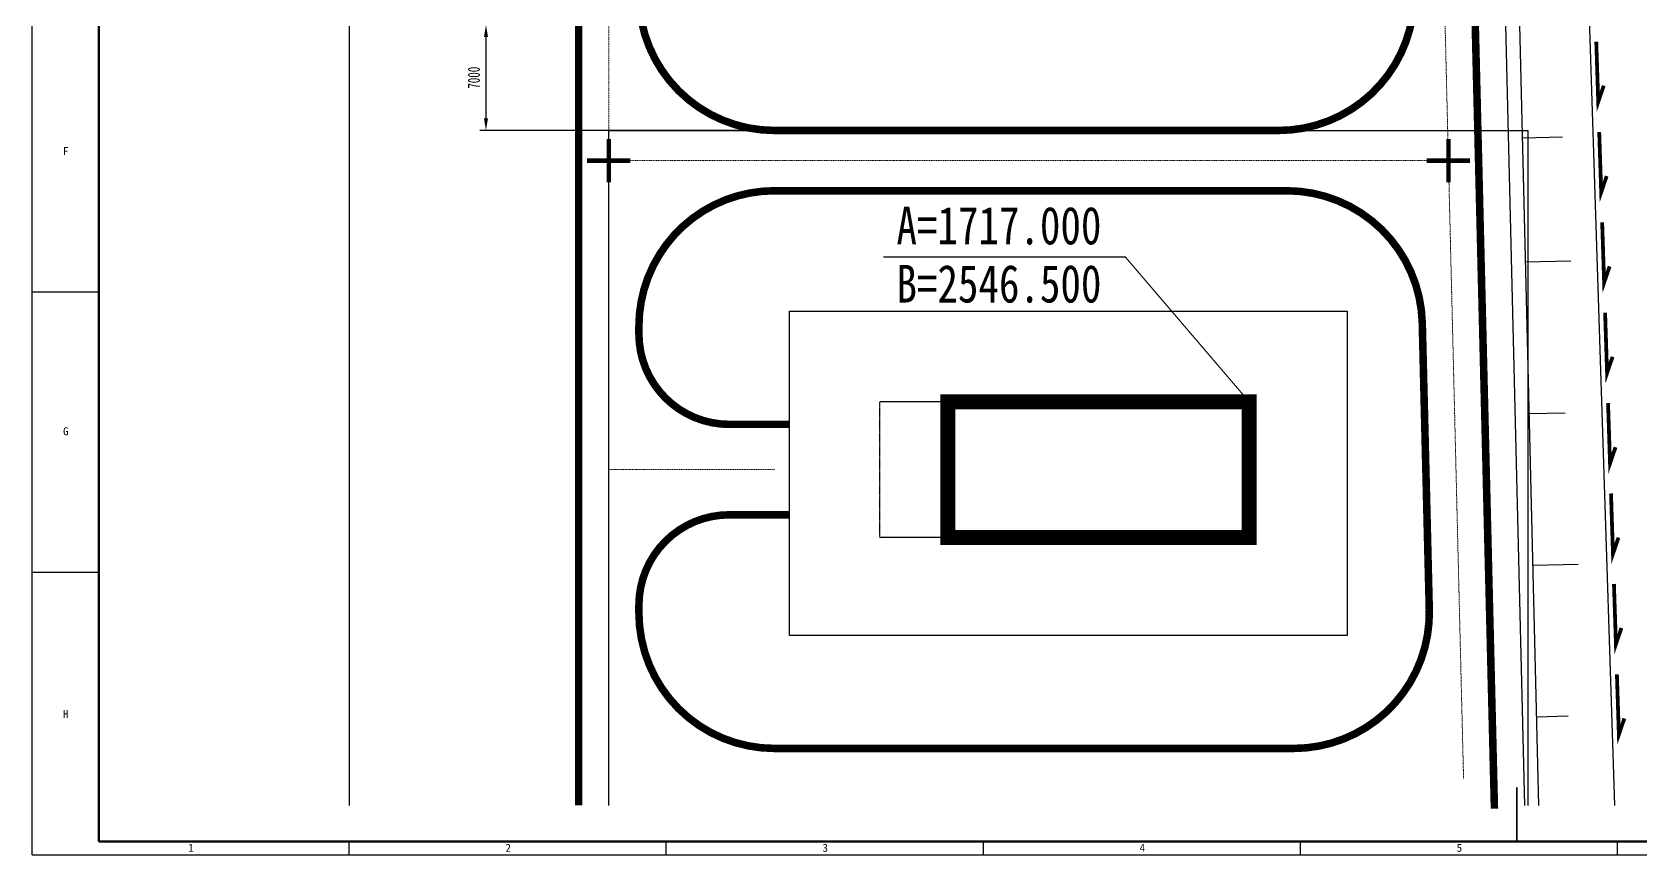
# Model space of a CAD drawing. Header units: millimetres. Extents: x 18255 to 228708, y -2217 to 146640.
# Drawn here: x 18255 to 125028, y -2217 to 52361 of the extents above; entities that cross this region are included whole.
import ezdxf

# ---------------------------------------------------------------- set-up
doc = ezdxf.new("R2010")
doc.units = ezdxf.units.MM
for name, pattern in [('CENTER', [50.8, 31.75, -6.35, 6.35, -6.35]), ('CENTER1', [1.125, 0.75, -0.125, 0.125, -0.125]), ('DASHDOT', [1, 0.5, -0.25, 0, -0.25])]:
    doc.linetypes.add(name, pattern=pattern)
doc.layers.get('0').update_dxf_attribs({"color": 8})
doc.layers.get('Defpoints').update_dxf_attribs({"color": 8})
for name, color, linetype in [('RAHM5', 8, 'Continuous'), ('Z-本期建构筑物', 8, 'Continuous'), ('放坡', 8, 'Continuous')]:
    doc.layers.add(name, color=color, linetype=linetype)
for name, color, linetype, lineweight in [('ROAD-CENT', 8, 'CENTER', 0), ('road_mr', 8, 'Continuous', 0), ('Road_s标高', 8, 'Continuous', 0), ('坐标', 8, 'Continuous', 0), ('排水沟', 8, 'Continuous', 0), ('轮廓', 8, 'Continuous', 50)]:
    doc.layers.add(name, color=color, linetype=linetype, lineweight=lineweight)
doc.styles.add('DIMHT', font='', dxfattribs={"width": 0.8})
doc.styles.add('HT', font='')
doc.styles.add('hztxt', font='', dxfattribs={"width": 0.67})
doc.styles.get("Standard").update_dxf_attribs({"font": '', "height": 4})
doc.styles.get('DIMHT').set_extended_font_data('SimHei')
doc.styles.get('HT').set_extended_font_data('SimHei')
doc.styles.get('hztxt').set_extended_font_data('FangSong_GB2312')
doc.styles.get('Standard').set_extended_font_data('FangSong_GB2312')
doc.linetypes.add('WALL', pattern='A,1,-1e-06,["■",HT,S=0.15,R=0,X=0,Y=-0.16],-1e-06', length=1.000002)
doc.dimstyles.new('GEN-ANSI', dxfattribs={"dimscale": 80, "dimtxt": 10, "dimasz": 10, "dimexe": 5, "dimexo": 5, "dimgap": 5, "dimtad": 1, "dimdec": 0, "dimdsep": 46, "dimtxsty": 'hztxt', "dimcen": 0, "dimclrd": 3, "dimclre": 3, "dimclrt": 2, "dimadec": 0, "dimazin": 0, "dimtp": 0.1, "dimtm": 0.1, "dimtfac": 0.71, "dimtdec": 0, "dimtmove": 0, "dimatfit": 3, "dimfxl": 0, "dimtolj": 1, "dimtzin": 0, "dimarcsym": 0})

# ---------------------------------------------------------------- blocks, each defined once
blk = doc.blocks.new('pai')
at = {"const_width": 0.25}
blk.add_lwpolyline([(0, 0), (4, 0), (2.94, 0.4)], dxfattribs=at)
blk = doc.blocks.new('DLZXBG')
at = {"layer": 'Road_s标高', "const_width": 0.3}
for points in [[(0, -1.44), (0, 1.44)], [(-1.44, 0), (1.44, 0)]]:
    blk.add_lwpolyline(points, dxfattribs=at)
blk = doc.blocks.new('*D65')
at = {"color": 3, "lineweight": -2, "transparency": 16777216}
for p, q in [((62126, 52841), (47976, 52841)), ((48376, 52041), (48376, 46641)), ((70902, 45841), (47976, 45841))]:
    blk.add_line(p, q, dxfattribs=at)
at = {"color": 3, "transparency": 16777216}
for points in [[(48243, 52041), (48510, 52041), (48376, 52841)], [(48243, 46641), (48510, 46641), (48376, 45841)]]:
    blk.add_solid(points, dxfattribs=at)
at = {"layer": 'Defpoints', "color": 0, "transparency": 16777216}
for p in [(62526, 52841), (48376, 45841), (71302, 45841)]:
    blk.add_point(p, dxfattribs=at)
at = {"color": 2, "transparency": 16777216, "insert": (47576, 49341), "char_height": 800, "attachment_point": 5, "rotation": 90, "style": 'hztxt'}
blk.add_mtext('\\A1;7000', dxfattribs=at)

msp = doc.modelspace()

# ---------------------------------------------------------------- linework, layer by layer
for p, q in [((18255.2, -2216.7), (18255.2, 146640.3)), ((39300.5, 138820.5), (39300.5, 1060.5)), ((90815.1, 37426.9), (74751.2, 37426.9)), ((18255.2, 35130.3), (22680.2, 35130.3)), ((18255.2, 16545.3), (22680.2, 16545.3)), ((39300.5, -2216.7), (39300.5, -1331.7)), ((60345.8, -2216.7), (60345.8, -1331.7)), ((81391.1, -2216.7), (81391.1, -1331.7)), ((102436.4, -2216.7), (102436.4, -1331.7)), ((123481.7, -2216.7), (123481.7, -1331.7)), ((18255.2, -2216.7), (228708.2, -2216.7))]:
    msp.add_line(p, q)
at = {"layer": 'RAHM5', "const_width": 120}
msp.add_lwpolyline([(116791.7, -1331.7), (116791.7, 2268.3)], dxfattribs=at)
at = {"layer": 'ROAD-CENT', "linetype": 'DASHDOT', "ltscale": 10}
for p, q in [((56525.8, 126841.3), (56525.8, 1060.5)), ((110226, 126841.3), (113261.7, 2841.3)), ((112257.9, 43841.3), (56525.8, 43841.3)), ((67525.8, 23341.3), (56525.8, 23341.3))]:
    msp.add_line(p, q, dxfattribs=at)
at = {"layer": 'road_mr', "const_width": 500}
for points in [[(112177.6, 128841.3), (115311.2, 841.3)], [(54525.8, 77419.4), (54525.8, 1060.5)], [(110521.2, 33061.5), (110619.2, 29061.5)], [(110521.2, 33061.5), (110986.4, 14061.5)]]:
    msp.add_lwpolyline(points, dxfattribs=at)
for points in [[(58525.8, 54841.3, 0.41421334), (67525.8, 45841.3)], [(100985.3, 45841.3, 0.42140109), (109982.7, 55061.5)], [(110521.2, 33061.5, 0.40706238), (101523.9, 41841.3)], [(101989.1, 4841.3, 0.42140109), (110986.4, 14061.5)]]:
    msp.add_lwpolyline(points, format="xyb", dxfattribs=at)
at = {"layer": 'road_mr', "ltscale": 10, "const_width": 500}
for points in [[(100985.3, 45841.3), (67525.8, 45841.3)], [(101523.9, 41841.3), (67525.8, 41841.3)], [(58525.8, 32841.3), (58525.8, 32341.3)], [(64525.8, 26341.3), (68525.8, 26341.3)], [(68525.8, 20341.3), (64525.8, 20341.3)], [(58525.8, 14341.3), (58525.8, 13841.3)], [(101989.1, 4841.3), (67525.8, 4841.3)]]:
    msp.add_lwpolyline(points, dxfattribs=at)
for points in [[(67525.8, 41841.3, 0.41421378), (58525.8, 32841.3)], [(58525.8, 32341.3, 0.41421356), (64525.8, 26341.3)], [(64525.8, 20341.3, 0.41421356), (58525.8, 14341.3)], [(58525.8, 13841.3, 0.41421334), (67525.8, 4841.3)]]:
    msp.add_lwpolyline(points, format="xyb", dxfattribs=at)
at = {"layer": 'Z-本期建构筑物', "linetype": 'WALL', "ltscale": 10}
msp.add_line((114129.3, 130841), (117306.5, 1060.5), dxfattribs=at)
at = {"layer": 'Z-本期建构筑物', "linetype": 'CENTER1', "ltscale": 2}
msp.add_line((74525.8, 18841.3), (74525.8, 27841.3), dxfattribs=at)
at = {"layer": 'Z-本期建构筑物'}
msp.add_line((54525.8, 22051.4), (54525.8, 15821.3), dxfattribs=at)
msp.add_lwpolyline([(56525.8, 1060.5), (56525.8, 45841.3), (117525.8, 45841.3), (117525.8, 1060.5)], dxfattribs=at)
msp.add_lwpolyline([(68525.8, 33841.3), (105525.8, 33841.3), (105525.8, 12341.3), (68525.8, 12341.3)], close=True, dxfattribs=at)
at = {"layer": 'Z-本期建构筑物', "linetype": 'CENTER1', "ltscale": 2}
for points in [[(79025.8, 27841.3), (74525.8, 27841.3)], [(79025.8, 18841.3), (74525.8, 18841.3)]]:
    msp.add_lwpolyline(points, dxfattribs=at)
at = {"layer": 'Z-本期建构筑物', "const_width": 1000}
msp.add_lwpolyline([(89025.8, 27841.3), (79025.8, 27841.3), (79025.8, 18841.3), (99025.8, 18841.3), (99025.8, 27841.3), (89025.8, 27841.3)], dxfattribs=at)
at = {"layer": '坐标', "linetype": 'Continuous'}
msp.add_line((99025.8, 27841.3), (90815.1, 37426.9), dxfattribs=at)
at = {"layer": '放坡'}
for p, q in [((123311.4, 1060.5), (119005.9, 133841.3)), ((118255.4, 1060.5), (115053.7, 131841.3)), ((117171, 45357.4), (119829.2, 45423.6)), ((117372.8, 37114.6), (120371.8, 37189.2)), ((117372.8, 37114.6), (120371.8, 37189.2)), ((117619, 27057.1), (119998.8, 27116.3)), ((117865.2, 16999.6), (120864.3, 17074.2)), ((117865.2, 16999.6), (120864.3, 17074.2)), ((118111.5, 6942.1), (120214.9, 6994.4))]:
    msp.add_line(p, q, dxfattribs=at)
at = {"layer": '轮廓'}
for q in [(22680.2, 145755.3), (227823.2, -1331.7)]:
    msp.add_line((22680.2, -1331.7), q, dxfattribs=at)

# ---------------------------------------------------------------- block references
at = {"layer": 'Z-本期建构筑物', "xscale": 1000, "yscale": 1000, "zscale": 1000}
for p in [(56525.8, 43841.3), (112257.9, 43841.3)]:
    msp.add_blockref('DLZXBG', p, dxfattribs=at)
at = {"layer": '排水沟', "color": 1, "xscale": 1000, "yscale": 1000, "zscale": 1000, "rotation": 271.868593285914}
for p in [(122070.2, 51739.2, 9800), (122265.9, 45742.4, 9800), (122461.5, 39745.5, 9800), (122657.2, 33748.7, 9800), (122852.8, 27751.9, 9800), (123048.5, 21755.1, 9800), (123244.1, 15758.3, 9800), (123439.7, 9761.5, 9800)]:
    msp.add_blockref('pai', p, dxfattribs=at)

# ---------------------------------------------------------------- texts
for s, p in [('F', (20302.9, 44202.2)), ('G', (20302.9, 25617.2)), ('H', (20302.9, 6855.2)), ('1', (28623.1, -2016.9)), ('2', (49668.4, -2016.9)), ('3', (70713.7, -2016.9)), ('4', (91759, -2016.9)), ('5', (112804.3, -2016.9))]:
    msp.add_text(s, height=531).set_placement(p)
at = {"layer": '坐标', "linetype": 'Continuous', "style": 'DIMHT', "width": 0.8}
for s, p in [('A=1717.000', (75620, 38284.3)), ('B=2546.500', (75620, 34425.8))]:
    msp.add_text(s, height=2500, dxfattribs=at).set_placement(p)

# ---------------------------------------------------------------- dimensions: what is measured, and where the dimension line sits
dim = msp.add_linear_dim(base=(48376.3, 45841.3), p1=(62525.8, 52841.3), p2=(71302.1, 45841.3), angle=90, dimstyle='GEN-ANSI', override={"dimpost": '<>'})
dim.commit()
dim.dimension.update_dxf_attribs({"geometry": '*D65', "text_midpoint": (47576.3, 49341.3)})

doc.saveas('drawing.dxf')
